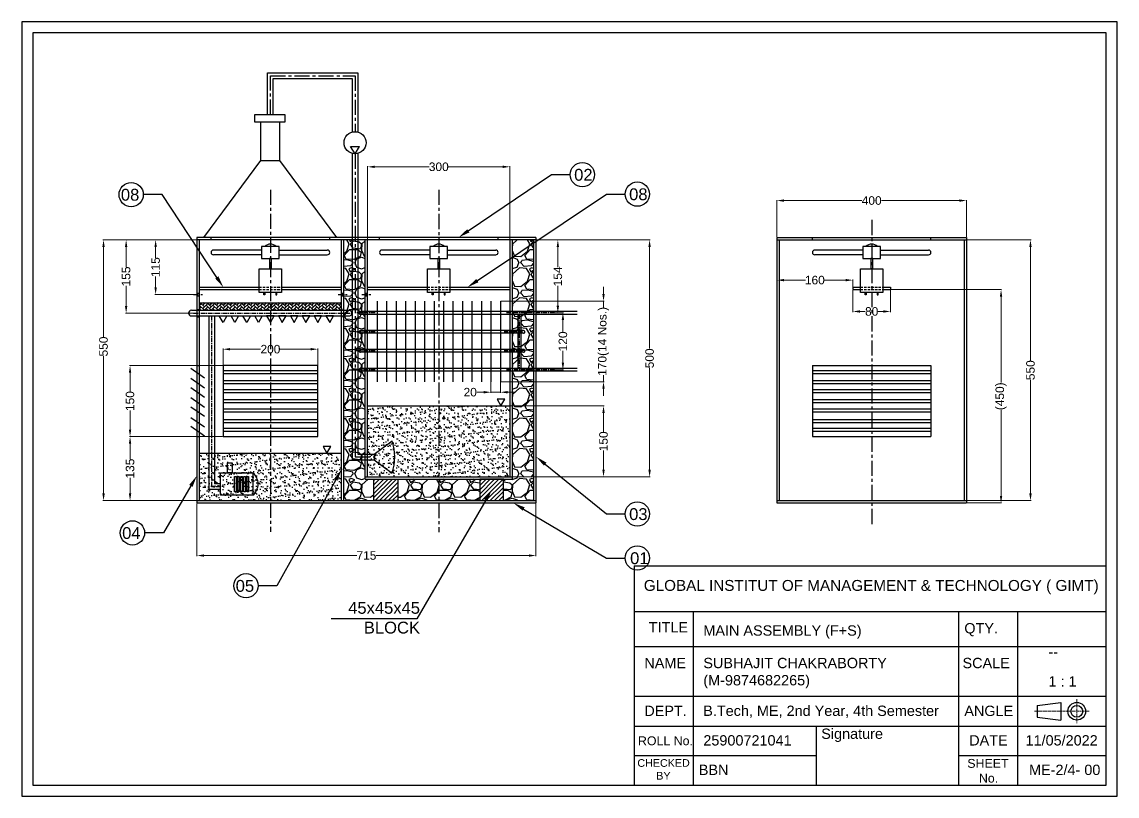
# Model space of a CAD drawing. Header units: millimetres. Extents: x 215 to 15965, y -6575 to 857.
# Drawn here: x 237 to 2546, y -2839 to -1206 of the extents above; entities that cross this region are included whole.
import ezdxf
from ezdxf import colors
from ezdxf.entities.mleader import LeaderData, LeaderLine
from ezdxf.math import Vec2, Vec3

# ---------------------------------------------------------------- set-up
doc = ezdxf.new("R2010")
doc.units = ezdxf.units.MM
for name, pattern in [('CENTER', [50.8, 31.75, -6.35, 6.35, -6.35]), ('HIDDEN', [9.525, 6.35, -3.175]), ('JIS_02_2.0', [3, 2, -1])]:
    doc.linetypes.add(name, pattern=pattern)
doc.styles.get("Standard").update_dxf_attribs({"font": 'arial.ttf'})
doc.dimstyles.new('BIJU SP. D-LINE', dxfattribs={"dimtxt": 6, "dimasz": 5.5, "dimexe": 1.25, "dimexo": 1, "dimtad": 0, "dimdec": 0, "dimdsep": 46, "dimtxsty": 'Standard', "dimcen": 2.5, "dimclrd": 200, "dimclre": 200, "dimclrt": 256, "dimadec": 0, "dimazin": 0, "dimtm": 1e-09, "dimtfac": 1, "dimtdec": 0, "dimtmove": 0, "dimatfit": 3, "dimfxl": 0, "dimlwd": 13, "dimlwe": 13, "dimarcsym": 0})

# ---------------------------------------------------------------- blocks, each defined once
blk = doc.blocks.new('*D523')
at = {"color": 200, "lineweight": 13, "transparency": 16777216}
for p, q in [((1321.6, -1665.3), (1561.5, -1665.3)), ((1560.2, -1680.3), (1560.2, -1894.8)), ((1560.2, -2150.3), (1560.2, -1935.7)), ((1271.6, -2165.3), (1561.5, -2165.3))]:
    blk.add_line(p, q, dxfattribs=at)
at = {"color": 200, "transparency": 16777216}
for points in [[(1557.7, -1680.3), (1562.7, -1680.3), (1560.2, -1665.3)], [(1557.7, -2150.3), (1562.7, -2150.3), (1560.2, -2165.3)]]:
    blk.add_solid(points, dxfattribs=at)
at = {"layer": 'Defpoints', "color": 0, "transparency": 16777216}
for p in [(1320.6, -1665.3), (1270.6, -2165.3), (1560.2, -2165.3)]:
    blk.add_point(p, dxfattribs=at)
at = {"transparency": 16777216, "insert": (1560.2, -1915.3), "char_height": 18, "attachment_point": 5, "rotation": 90}
blk.add_mtext('500', dxfattribs=at)
blk = doc.blocks.new('*D524')
at = {"color": 200, "lineweight": 13, "transparency": 16777216}
for p, q in [((604.6, -1665.3), (407.5, -1665.3)), ((408.7, -1680.3), (408.7, -1869.8)), ((408.7, -2200.3), (408.7, -1910.7)), ((604.6, -2215.3), (407.5, -2215.3))]:
    blk.add_line(p, q, dxfattribs=at)
at = {"color": 200, "transparency": 16777216}
for points in [[(406.2, -1680.3), (411.2, -1680.3), (408.7, -1665.3)], [(406.2, -2200.3), (411.2, -2200.3), (408.7, -2215.3)]]:
    blk.add_solid(points, dxfattribs=at)
at = {"layer": 'Defpoints', "color": 0, "transparency": 16777216}
for p in [(605.6, -1665.3), (408.7, -2215.3), (605.6, -2215.3)]:
    blk.add_point(p, dxfattribs=at)
at = {"transparency": 16777216, "insert": (408.7, -1890.3), "char_height": 18, "attachment_point": 5, "rotation": 90}
blk.add_mtext('550', dxfattribs=at)
blk = doc.blocks.new('*D525')
at = {"color": 200, "lineweight": 13, "transparency": 16777216}
for p, q in [((1320.6, -2216.3), (1320.6, -2332.5)), ((605.6, -2221.3), (605.6, -2332.5)), ((620.6, -2331.2), (942.6, -2331.2)), ((1305.6, -2331.2), (983.6, -2331.2))]:
    blk.add_line(p, q, dxfattribs=at)
at = {"color": 200, "transparency": 16777216}
for points in [[(620.6, -2328.7), (620.6, -2333.7), (605.6, -2331.2)], [(1305.6, -2328.7), (1305.6, -2333.7), (1320.6, -2331.2)]]:
    blk.add_solid(points, dxfattribs=at)
at = {"layer": 'Defpoints', "color": 0, "transparency": 16777216}
for p in [(1320.6, -2215.3), (605.6, -2220.3), (1320.6, -2331.2)]:
    blk.add_point(p, dxfattribs=at)
at = {"transparency": 16777216, "insert": (963.1, -2331.2), "char_height": 18, "attachment_point": 5}
blk.add_mtext('715', dxfattribs=at)
blk = doc.blocks.new('*D526')
at = {"color": 200, "lineweight": 13, "transparency": 16777216}
for p, q in [((965.6, -1664.3), (965.6, -1510)), ((980.6, -1511.3), (1095.1, -1511.3)), ((1250.6, -1511.3), (1136, -1511.3)), ((1265.6, -1664.3), (1265.6, -1510))]:
    blk.add_line(p, q, dxfattribs=at)
at = {"color": 200, "transparency": 16777216}
for points in [[(980.6, -1508.8), (980.6, -1513.8), (965.6, -1511.3)], [(1250.6, -1508.8), (1250.6, -1513.8), (1265.6, -1511.3)]]:
    blk.add_solid(points, dxfattribs=at)
at = {"layer": 'Defpoints', "color": 0, "transparency": 16777216}
for p in [(1265.6, -1511.3), (965.6, -1665.3), (1265.6, -1665.3)]:
    blk.add_point(p, dxfattribs=at)
at = {"transparency": 16777216, "insert": (1115.6, -1511.3), "char_height": 18, "attachment_point": 5}
blk.add_mtext('300', dxfattribs=at)
blk = doc.blocks.new('*D527')
at = {"color": 200, "lineweight": 13, "transparency": 16777216}
for p, q in [((604.6, -1665.3), (517.2, -1665.3)), ((518.5, -1680.3), (518.5, -1703.2)), ((518.5, -1765.6), (518.5, -1742.7)), ((597.7, -1780.6), (517.2, -1780.6))]:
    blk.add_line(p, q, dxfattribs=at)
at = {"color": 200, "transparency": 16777216}
for points in [[(516, -1680.3), (521, -1680.3), (518.5, -1665.3)], [(516, -1765.6), (521, -1765.6), (518.5, -1780.6)]]:
    blk.add_solid(points, dxfattribs=at)
at = {"layer": 'Defpoints', "color": 0, "transparency": 16777216}
for p in [(605.6, -1665.3), (518.5, -1780.6), (598.7, -1780.6)]:
    blk.add_point(p, dxfattribs=at)
at = {"transparency": 16777216, "insert": (518.5, -1722.9), "char_height": 18, "attachment_point": 5, "rotation": 90}
blk.add_mtext('115', dxfattribs=at)
blk = doc.blocks.new('*D528')
at = {"color": 200, "lineweight": 13, "transparency": 16777216}
for p, q in [((529.6, -1665.3), (455.1, -1665.3)), ((456.3, -1680.3), (456.3, -1722.9)), ((456.3, -1804.9), (456.3, -1762.3)), ((604.6, -1819.9), (455.1, -1819.9))]:
    blk.add_line(p, q, dxfattribs=at)
at = {"color": 200, "transparency": 16777216}
for points in [[(453.8, -1680.3), (458.8, -1680.3), (456.3, -1665.3)], [(453.8, -1804.9), (458.8, -1804.9), (456.3, -1819.9)]]:
    blk.add_solid(points, dxfattribs=at)
at = {"layer": 'Defpoints', "color": 0, "transparency": 16777216}
for p in [(530.6, -1665.3), (456.3, -1819.9), (605.6, -1819.9)]:
    blk.add_point(p, dxfattribs=at)
at = {"transparency": 16777216, "insert": (456.3, -1742.6), "char_height": 18, "attachment_point": 5, "rotation": 90}
blk.add_mtext('155', dxfattribs=at)
blk = doc.blocks.new('*D529')
at = {"color": 200, "lineweight": 13, "transparency": 16777216}
for p, q in [((1360.3, -1665.3), (1368, -1665.3)), ((1366.7, -1680.3), (1366.7, -1722.7)), ((1366.7, -1804.5), (1366.7, -1762)), ((1360.3, -1819.5), (1368, -1819.5))]:
    blk.add_line(p, q, dxfattribs=at)
at = {"color": 200, "transparency": 16777216}
for points in [[(1364.2, -1680.3), (1369.2, -1680.3), (1366.7, -1665.3)], [(1364.2, -1804.5), (1369.2, -1804.5), (1366.7, -1819.5)]]:
    blk.add_solid(points, dxfattribs=at)
at = {"layer": 'Defpoints', "color": 0, "transparency": 16777216}
for p in [(1359.3, -1665.3), (1359.3, -1819.5), (1366.7, -1819.5)]:
    blk.add_point(p, dxfattribs=at)
at = {"transparency": 16777216, "insert": (1366.7, -1742.4), "char_height": 18, "attachment_point": 5, "rotation": 90}
blk.add_mtext('154', dxfattribs=at)
blk = doc.blocks.new('*D530')
at = {"color": 200, "lineweight": 13, "transparency": 16777216}
for p, q in [((1463, -1779.6), (1463, -1764.6)), ((1246.6, -1794.6), (1464.3, -1794.6)), ((1463, -1794.6), (1463, -1808)), ((1463, -1964.5), (1463, -1951)), ((1246.6, -1964.5), (1464.3, -1964.5)), ((1463, -1979.5), (1463, -1994.5))]:
    blk.add_line(p, q, dxfattribs=at)
at = {"color": 200, "transparency": 16777216}
for points in [[(1460.5, -1779.6), (1465.5, -1779.6), (1463, -1794.6)], [(1460.5, -1979.5), (1465.5, -1979.5), (1463, -1964.5)]]:
    blk.add_solid(points, dxfattribs=at)
at = {"layer": 'Defpoints', "color": 0, "transparency": 16777216}
for p in [(1245.6, -1794.6), (1245.6, -1964.5), (1463, -1964.5)]:
    blk.add_point(p, dxfattribs=at)
at = {"transparency": 16777216, "insert": (1463, -1879.5), "char_height": 18, "attachment_point": 5, "rotation": 90}
blk.add_mtext('170(14 Nos.)', dxfattribs=at)
blk = doc.blocks.new('*D531')
at = {"color": 200, "lineweight": 13, "transparency": 16777216}
for p, q in [((1266.6, -2015.3), (1464.3, -2015.3)), ((1463, -2030.3), (1463, -2070.6)), ((1463, -2150.3), (1463, -2109.9)), ((1271.6, -2165.3), (1464.3, -2165.3))]:
    blk.add_line(p, q, dxfattribs=at)
at = {"color": 200, "transparency": 16777216}
for points in [[(1460.5, -2030.3), (1465.5, -2030.3), (1463, -2015.3)], [(1460.5, -2150.3), (1465.5, -2150.3), (1463, -2165.3)]]:
    blk.add_solid(points, dxfattribs=at)
at = {"layer": 'Defpoints', "color": 0, "transparency": 16777216}
for p in [(1265.6, -2015.3), (1270.6, -2165.3), (1463, -2165.3)]:
    blk.add_point(p, dxfattribs=at)
at = {"transparency": 16777216, "insert": (1463, -2090.3), "char_height": 18, "attachment_point": 5, "rotation": 90}
blk.add_mtext('150', dxfattribs=at)
blk = doc.blocks.new('*D537')
at = {"color": 200, "lineweight": 13, "transparency": 16777216}
for p, q in [((1988.7, -1771.3), (1988.7, -1817.7)), ((2068.3, -1771.3), (2068.3, -1817.7)), ((2003.7, -1816.4), (2015, -1816.4)), ((2053.3, -1816.4), (2042, -1816.4))]:
    blk.add_line(p, q, dxfattribs=at)
at = {"color": 200, "transparency": 16777216}
for points in [[(2003.7, -1813.9), (2003.7, -1818.9), (1988.7, -1816.4)], [(2053.3, -1813.9), (2053.3, -1818.9), (2068.3, -1816.4)]]:
    blk.add_solid(points, dxfattribs=at)
at = {"layer": 'Defpoints', "color": 0, "transparency": 16777216}
for p in [(1988.7, -1770.3), (2068.3, -1770.3), (2068.3, -1816.4)]:
    blk.add_point(p, dxfattribs=at)
at = {"transparency": 16777216, "insert": (2028.5, -1816.4), "char_height": 18, "attachment_point": 5}
blk.add_mtext('80', dxfattribs=at)
blk = doc.blocks.new('*D538')
at = {"color": 200, "lineweight": 13, "transparency": 16777216}
for p, q in [((1828.5, -1764.8), (1828.5, -1749)), ((1843.5, -1750.3), (1889, -1750.3)), ((1973.7, -1750.3), (1928.2, -1750.3)), ((1988.7, -1764.3), (1988.7, -1749))]:
    blk.add_line(p, q, dxfattribs=at)
at = {"color": 200, "transparency": 16777216}
for points in [[(1843.5, -1747.8), (1843.5, -1752.8), (1828.5, -1750.3)], [(1973.7, -1747.8), (1973.7, -1752.8), (1988.7, -1750.3)]]:
    blk.add_solid(points, dxfattribs=at)
at = {"layer": 'Defpoints', "color": 0, "transparency": 16777216}
for p in [(1988.7, -1750.3), (1828.5, -1765.8), (1988.7, -1765.3)]:
    blk.add_point(p, dxfattribs=at)
at = {"transparency": 16777216, "insert": (1908.6, -1750.3), "char_height": 18, "attachment_point": 5}
blk.add_mtext('160', dxfattribs=at)
blk = doc.blocks.new('*D539')
at = {"color": 200, "lineweight": 13, "transparency": 16777216}
for p, q in [((2066.8, -1770.3), (2302.5, -1770.3)), ((2301.3, -1785.3), (2301.3, -1966.5)), ((2301.3, -2205.3), (2301.3, -2024)), ((2229.5, -2220.3), (2302.5, -2220.3))]:
    blk.add_line(p, q, dxfattribs=at)
at = {"color": 200, "transparency": 16777216}
for points in [[(2298.8, -1785.3), (2303.8, -1785.3), (2301.3, -1770.3)], [(2298.8, -2205.3), (2303.8, -2205.3), (2301.3, -2220.3)]]:
    blk.add_solid(points, dxfattribs=at)
at = {"layer": 'Defpoints', "color": 0, "transparency": 16777216}
for p in [(2065.8, -1770.3), (2228.5, -2220.3), (2301.3, -2220.3)]:
    blk.add_point(p, dxfattribs=at)
at = {"transparency": 16777216, "insert": (2301.3, -1995.3), "char_height": 18, "attachment_point": 5, "rotation": 90}
blk.add_mtext('(450)', dxfattribs=at)
blk = doc.blocks.new('*D540')
at = {"color": 200, "lineweight": 13, "transparency": 16777216}
for p, q in [((2229.5, -1665.3), (2364.6, -1665.3)), ((2363.4, -1680.3), (2363.4, -1919.8)), ((2363.4, -2200.3), (2363.4, -1960.7)), ((2229.5, -2215.3), (2364.6, -2215.3))]:
    blk.add_line(p, q, dxfattribs=at)
at = {"color": 200, "transparency": 16777216}
for points in [[(2360.9, -1680.3), (2365.9, -1680.3), (2363.4, -1665.3)], [(2360.9, -2200.3), (2365.9, -2200.3), (2363.4, -2215.3)]]:
    blk.add_solid(points, dxfattribs=at)
at = {"layer": 'Defpoints', "color": 0, "transparency": 16777216}
for p in [(2228.5, -1665.3), (2228.5, -2215.3), (2363.4, -2215.3)]:
    blk.add_point(p, dxfattribs=at)
at = {"transparency": 16777216, "insert": (2363.4, -1940.3), "char_height": 18, "attachment_point": 5, "rotation": 90}
blk.add_mtext('550', dxfattribs=at)
blk = doc.blocks.new('*D541')
at = {"color": 200, "lineweight": 13, "transparency": 16777216}
for p, q in [((1828.5, -1659.3), (1828.5, -1581.3)), ((1843.5, -1582.5), (2007.7, -1582.5)), ((2213.5, -1582.5), (2049.3, -1582.5)), ((2228.5, -1659.3), (2228.5, -1581.3))]:
    blk.add_line(p, q, dxfattribs=at)
at = {"color": 200, "transparency": 16777216}
for points in [[(1843.5, -1580), (1843.5, -1585), (1828.5, -1582.5)], [(2213.5, -1580), (2213.5, -1585), (2228.5, -1582.5)]]:
    blk.add_solid(points, dxfattribs=at)
at = {"layer": 'Defpoints', "color": 0, "transparency": 16777216}
for p in [(2228.5, -1582.5), (1828.5, -1660.3), (2228.5, -1660.3)]:
    blk.add_point(p, dxfattribs=at)
at = {"transparency": 16777216, "insert": (2028.5, -1582.5), "char_height": 18, "attachment_point": 5}
blk.add_mtext('400', dxfattribs=at)
blk = doc.blocks.new('*D543')
at = {"color": 200, "lineweight": 13, "transparency": 16777216}
for p, q in [((1225.6, -1965.5), (1225.6, -1987.9)), ((1245.6, -1965.5), (1245.6, -1987.9)), ((1210.6, -1986.7), (1195.6, -1986.7)), ((1245.6, -1986.7), (1225.6, -1986.7)), ((1260.6, -1986.7), (1275.6, -1986.7))]:
    blk.add_line(p, q, dxfattribs=at)
at = {"color": 200, "transparency": 16777216}
for points in [[(1210.6, -1984.2), (1210.6, -1989.2), (1225.6, -1986.7)], [(1260.6, -1984.2), (1260.6, -1989.2), (1245.6, -1986.7)]]:
    blk.add_solid(points, dxfattribs=at)
at = {"layer": 'Defpoints', "color": 0, "transparency": 16777216}
for p in [(1225.6, -1964.5), (1245.6, -1964.5), (1245.6, -1986.7)]:
    blk.add_point(p, dxfattribs=at)
at = {"transparency": 16777216, "insert": (1181.9, -1986.7), "char_height": 18, "attachment_point": 5}
blk.add_mtext('20', dxfattribs=at)
blk = doc.blocks.new('*D544')
at = {"color": 200, "lineweight": 13, "transparency": 16777216}
for p, q in [((660.6, -1929.4), (660.6, -1894.8)), ((675.6, -1896), (739.9, -1896)), ((845.6, -1896), (781.2, -1896)), ((860.6, -1929.4), (860.6, -1894.8))]:
    blk.add_line(p, q, dxfattribs=at)
at = {"color": 200, "transparency": 16777216}
for points in [[(675.6, -1893.5), (675.6, -1898.5), (660.6, -1896)], [(845.6, -1893.5), (845.6, -1898.5), (860.6, -1896)]]:
    blk.add_solid(points, dxfattribs=at)
at = {"layer": 'Defpoints', "color": 0, "transparency": 16777216}
for p in [(860.6, -1896), (660.6, -1930.4), (860.6, -1930.4)]:
    blk.add_point(p, dxfattribs=at)
at = {"transparency": 16777216, "insert": (760.6, -1896), "char_height": 18, "attachment_point": 5}
blk.add_mtext('200', dxfattribs=at)
blk = doc.blocks.new('*D545')
at = {"color": 200, "lineweight": 13, "transparency": 16777216}
for p, q in [((659.6, -1930.4), (463.3, -1930.4)), ((464.6, -1945.4), (464.6, -1985.8)), ((464.6, -2065.4), (464.6, -2025.1)), ((659.6, -2080.4), (463.3, -2080.4))]:
    blk.add_line(p, q, dxfattribs=at)
at = {"color": 200, "transparency": 16777216}
for points in [[(462.1, -1945.4), (467.1, -1945.4), (464.6, -1930.4)], [(462.1, -2065.4), (467.1, -2065.4), (464.6, -2080.4)]]:
    blk.add_solid(points, dxfattribs=at)
at = {"layer": 'Defpoints', "color": 0, "transparency": 16777216}
for p in [(660.6, -1930.4), (464.6, -2080.4), (660.6, -2080.4)]:
    blk.add_point(p, dxfattribs=at)
at = {"transparency": 16777216, "insert": (464.6, -2005.4), "char_height": 18, "attachment_point": 5, "rotation": 90}
blk.add_mtext('150', dxfattribs=at)
blk = doc.blocks.new('*D546')
at = {"color": 200, "lineweight": 13, "transparency": 16777216}
for p, q in [((659.6, -2080.4), (463.3, -2080.4)), ((464.6, -2095.4), (464.6, -2128.1)), ((464.6, -2200.3), (464.6, -2167.6)), ((604.6, -2215.3), (463.3, -2215.3))]:
    blk.add_line(p, q, dxfattribs=at)
at = {"color": 200, "transparency": 16777216}
for points in [[(462.1, -2095.4), (467.1, -2095.4), (464.6, -2080.4)], [(462.1, -2200.3), (467.1, -2200.3), (464.6, -2215.3)]]:
    blk.add_solid(points, dxfattribs=at)
at = {"layer": 'Defpoints', "color": 0, "transparency": 16777216}
for p in [(660.6, -2080.4), (464.6, -2215.3), (605.6, -2215.3)]:
    blk.add_point(p, dxfattribs=at)
at = {"transparency": 16777216, "insert": (464.6, -2147.8), "char_height": 18, "attachment_point": 5, "rotation": 90}
blk.add_mtext('135', dxfattribs=at)
blk = doc.blocks.new('*D569')
at = {"color": 200, "lineweight": 13, "transparency": 16777216}
for p, q in [((1369, -1819.5), (1378.7, -1819.5)), ((1377.4, -1834.5), (1377.4, -1859.8)), ((1377.4, -1924.5), (1377.4, -1899.1)), ((1360.3, -1939.5), (1378.7, -1939.5))]:
    blk.add_line(p, q, dxfattribs=at)
at = {"color": 200, "transparency": 16777216}
for points in [[(1374.9, -1834.5), (1379.9, -1834.5), (1377.4, -1819.5)], [(1374.9, -1924.5), (1379.9, -1924.5), (1377.4, -1939.5)]]:
    blk.add_solid(points, dxfattribs=at)
at = {"layer": 'Defpoints', "color": 0, "transparency": 16777216}
for p in [(1368, -1819.5), (1359.3, -1939.5), (1377.4, -1939.5)]:
    blk.add_point(p, dxfattribs=at)
at = {"transparency": 16777216, "insert": (1377.4, -1879.5), "char_height": 18, "attachment_point": 5, "rotation": 90}
blk.add_mtext('120', dxfattribs=at)
blk = doc.blocks.new('A$C096A11DD')
for p, q in [((664, 250), (664, 12)), ((664, 250), (1176, 250)), ((1176, 12), (1176, 204)), ((1176, 200), (664, 200)), ((728, 200), (728, 12)), ((1016, 200), (1016, 12)), ((1080, 200), (1080, 12)), ((1176, 162.1), (664, 162.1)), ((1176, 108), (664, 108)), ((1101.4, 98.4), (1127, 101.6)), ((1101.4, 98.4), (1101.4, 85.6)), ((1127, 101.6), (1127, 82.4)), ((1101.4, 85.6), (1127, 82.4)), ((664, 76), (1176, 76)), ((862.1, 12), (862.1, 76)), ((664, 44), (862.1, 44)), ((1016, 44), (1176, 44)), ((664, 12), (1176, 12))]:
    blk.add_line(p, q)
at = {"color": 6, "linetype": 'CENTER', "lineweight": 13, "ltscale": 0.1}
for p, q in [((1144.3, 105), (1144.3, 79)), ((1098.5, 92), (1157.8, 92))]:
    blk.add_line(p, q, dxfattribs=at)
at = {"color": 0}
for points in [[(1188, 0), (1188, 840), (0, 840), (0, 0)], [(1176, 12), (1176, 828), (12, 828), (12, 12)]]:
    blk.add_lwpolyline(points, close=True, dxfattribs=at)
for radius in [9.6, 6.4]:
    blk.add_circle((1144.3, 92), radius)
at = {"attachment_point": 1}
for s, width, insert, char_height in [('GLOBAL INSTITUT OF MANAGEMENT & TECHNOLOGY ( GIMT)', 597.904, (674.6, 234.5), 11.84), ('TITLE', 256, (680, 188.8), 11.2), ('MAIN ASSEMBLY (F+S)', 183.652, (739.2, 185.3), 11.2), ('QTY.', 160, (1022.3, 187.7), 11.2), ('--', 160, (1113.6, 162.1), 11.2), ('NAME', 160, (675.2, 150), 11.2), ('SUBHAJIT CHAKRABORTY (M-9874682265)', 230.767, (739.2, 150), 11.2), (' SCALE', 160, (1016, 150), 11.2), ('1 : 1', 160, (1113.6, 130.1), 11.2), ('DEPT.', 160, (675.2, 98.1), 11.2), ('B.Tech, ME, 2nd Year, 4th Semester ', 499.147, (739.1, 98.2), 11.2), ('ANGLE', 160, (1022.3, 98.1), 11.2), ('Signature ', 160, (867.1, 73.3), 11.2), ('ROLL No.', 160, (668.3, 64.8), 9.6), ('25900721041', 160, (739.2, 66.1), 11.2), ('DATE', 160, (1027.6, 66.1), 11.2), ('11/05/2022', 160, (1088.7, 66.1), 11.2), ('\\pi-17.774;CHECKED\\P\\pi2.7621;BY', 20.087, (685.4, 40.1), 8.32), ('\\pi-14.14871,t110.65129;SHEET \\P\\pi-1.56917,t123.23083;No.', 15.544, (1039.7, 40.3), 9.6), ('BBN', 160, (734.3, 34.1), 11.2), ('ME-2/4- 00', 160, (1092.5, 34.1), 11.2)]:
    blk.add_mtext_dynamic_manual_height_columns(s, width=width, gutter_width=12.5, heights=[0], dxfattribs=dict(at, insert=insert, char_height=char_height))

msp = doc.modelspace()

# ---------------------------------------------------------------- hatches: boundary and pattern name
h = msp.add_hatch()
h.set_pattern_fill('GRAVEL', color=30, scale=2.5)
h.paths.add_polyline_path([(979, -2215.3), (979, -2170.3), (960.6, -2170.3), (960.6, -1665.3), (915.6, -1665.3), (915.6, -2215.3)])
h.paths.add_polyline_path([(1252.1, -2170.3), (1252.1, -2215.3), (1315.6, -2215.3), (1315.6, -1665.3), (1270.6, -1665.3), (1270.6, -2170.3)])
h.paths.add_polyline_path([(1202.1, -2215.3), (1202.1, -2170.3), (1029, -2170.3), (1029, -2215.3)])
at = {"true_color": 0xf8d731}
h = msp.add_hatch(dxfattribs=at)
h.set_pattern_fill('AR-HBONE', color=40, scale=0.05)
h.paths.add_polyline_path([(760.6, -1797.9), (610.6, -1797.9), (610.6, -1813.9), (760.6, -1813.9)])
h.paths.add_polyline_path([(910.6, -1797.9), (760.6, -1797.9), (760.6, -1813.9), (910.6, -1813.9)])
h = msp.add_hatch()
h.set_pattern_fill('AR-SAND', color=4, scale=0.3)
h.paths.add_polyline_path([(965.6, -2015.3), (965.6, -2165.3), (1265.6, -2165.3), (1265.6, -2015.3)])
h = msp.add_hatch()
h.set_pattern_fill('AR-SAND', color=4, scale=0.3)
h.paths.add_polyline_path([(760.6, -2115.3), (610.6, -2115.3), (610.6, -2215.3), (760.6, -2215.3)])
h.paths.add_polyline_path([(910.6, -2115.3), (760.6, -2115.3), (760.6, -2215.3), (910.6, -2215.3)])
h = msp.add_hatch()
h.set_pattern_fill('ANSI31', color=3, scale=2)
h.paths.add_polyline_path([(1029, -2170.3), (979, -2170.3), (979, -2215.3), (1029, -2215.3)])
h.paths.add_polyline_path([(1252.1, -2170.3), (1202.1, -2170.3), (1202.1, -2215.3), (1252.1, -2215.3)])

# ---------------------------------------------------------------- linework, layer by layer
at = {"color": 3}
for p, q in [((754.6, -1400.8), (754.6, -1313.3)), ((754.6, -1313.3), (945, -1313.3)), ((945, -1313.3), (945, -1437.3)), ((766.6, -1400.8), (766.6, -1325.3)), ((766.6, -1325.3), (933, -1325.3)), ((933, -1325.3), (933, -1437.3)), ((933, -1483.6), (933, -2129.2)), ((945, -1483.6), (945, -2117.2)), ((593.9, -1813.9), (926.4, -1813.9)), ((1407.1, -1816.5), (950.6, -1816.5)), ((1407.1, -1822.5), (950.6, -1822.5)), ((1282.3, -1822.4), (1282.3, -1856.4)), ((1288.3, -1822.4), (1288.3, -1856.4)), ((593.9, -1825.9), (926.4, -1825.9)), ((630.4, -1825.9), (630.4, -2192.1)), ((642.4, -1825.9), (642.4, -2180.1)), ((1294.4, -1856.5), (950.6, -1856.5)), ((1294.4, -1862.5), (950.6, -1862.5)), ((1282.3, -1862.5), (1282.3, -1896.5)), ((1288.3, -1862.5), (1288.3, -1896.5)), ((1294.4, -1896.5), (950.6, -1896.5)), ((1294.4, -1902.5), (950.6, -1902.5)), ((1282.3, -1902.4), (1282.3, -1936.4)), ((1288.3, -1902.4), (1288.3, -1936.4)), ((1407.1, -1936.5), (950.6, -1936.5)), ((1407.1, -1942.5), (950.6, -1942.5)), ((945, -2117.2), (979.4, -2117.2)), ((933, -2129.2), (979.4, -2129.2)), ((655, -2192.1), (630.4, -2192.1)), ((655, -2180.1), (642.4, -2180.1))]:
    msp.add_line(p, q, dxfattribs=at)
at = {"color": 1, "linetype": 'CENTER'}
for p, q in [((760.6, -1400.8), (760.6, -1319.3)), ((760.6, -1319.3), (939, -1319.3)), ((939, -1319.3), (939, -1437.3)), ((939, -1483.6), (939, -2123.2)), ((760.6, -1559.7), (760.6, -2281.4)), ((1115.6, -1560), (1115.6, -2281.7)), ((2028.5, -1623.4), (2028.5, -2266.9)), ((939, -2123.2), (979.4, -2123.2))]:
    msp.add_line(p, q, dxfattribs=at)
for p, q in [((740.7, -1498.2), (740.7, -1417.3)), ((780.4, -1498.2), (780.4, -1417.3)), ((939, -1483.6), (929.8, -1468.7)), ((929.8, -1468.7), (948.2, -1468.7)), ((939, -1483.6), (948.2, -1468.7)), ((620.3, -1660.3), (740.7, -1498.2)), ((740.7, -1498.2), (780.4, -1498.2)), ((900.8, -1660.3), (780.4, -1498.2)), ((605.6, -1660.3), (605.6, -2220.3)), ((1320.6, -1660.3), (605.6, -1660.3)), ((1320.6, -1660.3), (1320.6, -2220.3)), ((1828.5, -1660.3), (2228.5, -1660.3)), ((1828.5, -1660.3), (1828.5, -2220.3)), ((2228.5, -1660.3), (2228.5, -2220.3)), ((1320.6, -1665.3), (605.6, -1665.3)), ((610.6, -1665.3), (610.6, -2215.3)), ((910.6, -2215.3), (910.6, -1665.3)), ((915.6, -2215.3), (915.6, -1665.3)), ((960.6, -2170.3), (960.6, -1665.3)), ((965.6, -2165.3), (965.6, -1665.3)), ((1265.6, -1665.3), (1265.6, -2165.3)), ((1270.6, -1665.3), (1270.6, -2170.3)), ((1315.6, -1665.3), (1315.6, -2215.3)), ((1828.5, -1665.3), (2228.5, -1665.3)), ((1833.5, -1665.3), (1833.5, -2215.3)), ((2223.5, -1665.3), (2223.5, -2215.3)), ((741.8, -1686.9), (640.6, -1686.9)), ((741.8, -1696.9), (640.6, -1696.9)), ((779.3, -1686.9), (880.6, -1686.9)), ((779.3, -1696.9), (880.6, -1696.9)), ((1096.8, -1686.9), (995.6, -1686.9)), ((1096.8, -1696.9), (995.6, -1696.9)), ((1134.3, -1686.9), (1235.6, -1686.9)), ((1134.3, -1696.9), (1235.6, -1696.9)), ((2009.7, -1686.9), (1908.5, -1686.9)), ((2009.7, -1696.9), (1908.5, -1696.9)), ((2047.3, -1686.9), (2148.5, -1686.9)), ((2047.3, -1696.9), (2148.5, -1696.9)), ((610.6, -1765.3), (737, -1765.3)), ((610.6, -1770.3), (737, -1770.3)), ((784.1, -1765.3), (910.6, -1765.3)), ((784.1, -1770.3), (910.6, -1770.3)), ((965.6, -1765.3), (1092, -1765.3)), ((965.6, -1770.3), (1092, -1770.3)), ((1139.1, -1765.3), (1265.6, -1765.3)), ((1139.1, -1770.3), (1265.6, -1770.3)), ((1988.7, -1765.3), (2004.9, -1765.3)), ((1988.7, -1765.3), (1988.7, -1770.3)), ((1988.7, -1770.3), (2004.9, -1770.3)), ((2052.1, -1765.3), (2068.3, -1765.3)), ((2052.1, -1770.3), (2068.3, -1770.3)), ((2068.3, -1765.3), (2068.3, -1770.3)), ((985.6, -1794.6), (985.6, -1964.5)), ((1005.6, -1794.6), (1005.6, -1964.5)), ((1025.6, -1794.6), (1025.6, -1964.5)), ((1045.6, -1794.6), (1045.6, -1964.5)), ((1065.6, -1794.6), (1065.6, -1964.5)), ((1085.6, -1794.6), (1085.6, -1964.5)), ((1105.6, -1794.6), (1105.6, -1964.5)), ((1125.6, -1794.6), (1125.6, -1964.5)), ((1145.6, -1794.6), (1145.6, -1964.5)), ((1165.6, -1794.6), (1165.6, -1964.5)), ((1185.6, -1794.6), (1185.6, -1964.5)), ((1205.6, -1794.6), (1205.6, -1964.5)), ((1225.6, -1794.6), (1225.6, -1964.5)), ((1245.6, -1794.6), (1245.6, -1964.5)), ((592.9, -1936.3), (621.8, -1956.6)), ((605.6, -1930.4), (610.6, -1930.4)), ((660.6, -1930.4), (660.6, -2080.4)), ((860.6, -1930.4), (660.6, -1930.4)), ((860.6, -2080.4), (860.6, -1930.4)), ((1903.5, -1930.7), (2153.5, -1930.7)), ((1903.5, -1930.7), (1903.5, -2080.4)), ((2153.5, -1930.7), (2153.5, -2080.4)), ((592.9, -1957.3), (621.8, -1977.6)), ((660.6, -1940.7), (860.6, -1940.7)), ((660.6, -1947), (860.6, -1947)), ((660.6, -1961.7), (860.6, -1961.7)), ((1903.5, -1940.7), (2153.5, -1940.7)), ((1903.5, -1947), (2153.5, -1947)), ((1903.5, -1961.7), (2153.5, -1961.7)), ((592.9, -1976.7), (621.8, -1997)), ((660.6, -1968), (860.6, -1968)), ((660.6, -1981.2), (860.6, -1981.2)), ((1903.5, -1968), (2153.5, -1968)), ((1903.5, -1981.2), (2153.5, -1981.2)), ((592.9, -1997.7), (621.8, -2018)), ((660.6, -1987.5), (860.6, -1987.5)), ((660.6, -2002.2), (860.6, -2002.2)), ((660.6, -2008.5), (860.6, -2008.5)), ((1903.5, -1987.5), (2153.5, -1987.5)), ((1903.5, -2002.2), (2153.5, -2002.2)), ((1903.5, -2008.5), (2153.5, -2008.5)), ((592.9, -2017.2), (621.8, -2037.4)), ((660.6, -2021.6), (860.6, -2021.6)), ((660.6, -2027.9), (860.6, -2027.9)), ((1903.5, -2021.6), (2153.5, -2021.6)), ((1903.5, -2027.9), (2153.5, -2027.9)), ((592.9, -2039.7), (621.8, -2059.9)), ((660.6, -2044.1), (860.6, -2044.1)), ((660.6, -2050.4), (860.6, -2050.4)), ((1903.5, -2044.1), (2153.5, -2044.1)), ((1903.5, -2050.4), (2153.5, -2050.4)), ((592.9, -2058.2), (621.8, -2078.4)), ((660.6, -2062.6), (860.6, -2062.6)), ((660.6, -2068.9), (860.6, -2068.9)), ((1903.5, -2062.6), (2153.5, -2062.6)), ((1903.5, -2068.9), (2153.5, -2068.9)), ((605.6, -2080.4), (610.6, -2080.4)), ((660.6, -2080.4), (860.6, -2080.4)), ((979.4, -2117.2), (1017.3, -2089.1)), ((1903.5, -2080.4), (2153.5, -2080.4)), ((979.4, -2117.2), (979.4, -2129.2)), ((979.4, -2129.2), (1017.3, -2157.3)), ((960.6, -2165.3), (1270.6, -2165.3)), ((960.6, -2170.3), (1270.6, -2170.3)), ((605.6, -2215.3), (1320.6, -2215.3)), ((1828.5, -2215.3), (2228.5, -2215.3)), ((605.6, -2220.3), (1320.6, -2220.3)), ((1828.5, -2220.3), (2228.5, -2220.3))]:
    msp.add_line(p, q)
at = {"color": 6, "linetype": 'JIS_02_2.0', "ltscale": 1.6}
for p, q in [((635.6, -1665.3), (635.6, -1660.3)), ((885.6, -1665.3), (885.6, -1660.3)), ((990.6, -1665.3), (990.6, -1660.3)), ((1240.6, -1665.3), (1240.6, -1660.3)), ((1903.5, -1665.3), (1903.5, -1660.3)), ((2153.5, -1665.3), (2153.5, -1660.3)), ((605.6, -1778.1), (610.6, -1778.1)), ((910.6, -1778.1), (915.6, -1778.1)), ((960.6, -1778.1), (965.6, -1778.1)), ((605.6, -1783.1), (610.6, -1783.1)), ((910.6, -1783.1), (915.6, -1783.1)), ((960.6, -1783.1), (965.6, -1783.1)), ((605.6, -1812.4), (610.6, -1812.4)), ((915.6, -1812.4), (910.6, -1812.4)), ((605.6, -1827.4), (610.6, -1827.4)), ((915.6, -1827.4), (910.6, -1827.4))]:
    msp.add_line(p, q, dxfattribs=at)
at = {"color": 6, "linetype": 'HIDDEN', "ltscale": 0.8}
for p, q in [((737, -1765.3), (784.1, -1765.3)), ((737, -1770.3), (784.1, -1770.3)), ((1092, -1765.3), (1139.1, -1765.3)), ((1092, -1770.3), (1139.1, -1770.3)), ((2004.9, -1765.3), (2052.1, -1765.3)), ((2004.9, -1770.3), (2052.1, -1770.3))]:
    msp.add_line(p, q, dxfattribs=at)
at = {"color": 1, "linetype": 'CENTER', "ltscale": 0.3}
for p, q in [((598.7, -1780.6), (617.5, -1780.6)), ((903.7, -1780.6), (922.5, -1780.6)), ((953.7, -1780.6), (972.5, -1780.6)), ((598.7, -1819.9), (934.5, -1819.9)), ((981.5, -1819.5), (943.1, -1819.5)), ((1359.3, -1819.5), (1258.1, -1819.5)), ((1285.3, -1822.4), (1285.3, -1856.4)), ((636.4, -1825.9), (636.4, -2186.1)), ((981.5, -1859.5), (943.1, -1859.5)), ((1292, -1859.5), (1253.6, -1859.5)), ((1285.3, -1862.5), (1285.3, -1896.5)), ((981.5, -1899.5), (943.1, -1899.5)), ((1292, -1899.5), (1253.6, -1899.5)), ((1285.3, -1902.4), (1285.3, -1936.4)), ((981.5, -1939.5), (943.1, -1939.5)), ((981.5, -1939.5), (943.1, -1939.5)), ((1359.3, -1939.5), (1258.1, -1939.5)), ((655, -2186.1), (636.4, -2186.1))]:
    msp.add_line(p, q, dxfattribs=at)
at = {"color": 40, "true_color": 0xf8d731}
msp.add_line((610.6, -1797.9), (910.6, -1797.9), dxfattribs=at)
at = {"color": 4}
for p, q in [((965.6, -2015.3), (1265.6, -2015.3)), ((610.6, -2115.3), (910.6, -2115.3))]:
    msp.add_line(p, q, dxfattribs=at)
for points in [[(728, -1400.8), (791.2, -1400.8), (791.2, -1417.3), (728, -1417.3)], [(741.8, -1704.7), (779.3, -1704.7), (779.3, -1679.1), (741.8, -1679.1)], [(1096.8, -1704.7), (1134.3, -1704.7), (1134.3, -1679.1), (1096.8, -1679.1)], [(2009.7, -1704.7), (2047.3, -1704.7), (2047.3, -1679.1), (2009.7, -1679.1)], [(758.4, -1726.3), (762.7, -1726.3), (762.7, -1704.7), (758.4, -1704.7)], [(1113.4, -1726.3), (1117.7, -1726.3), (1117.7, -1704.7), (1113.4, -1704.7)], [(2026.4, -1726.3), (2030.6, -1726.3), (2030.6, -1704.7), (2026.4, -1704.7)], [(737, -1726.3), (784.1, -1726.3), (784.1, -1776.6), (737, -1776.6)], [(1092, -1726.3), (1139.1, -1726.3), (1139.1, -1776.6), (1092, -1776.6)], [(2004.9, -1726.3), (2052.1, -1726.3), (2052.1, -1776.6), (2004.9, -1776.6)], [(746.9, -1776.6), (749.1, -1776.6), (749.1, -1781.6), (746.9, -1781.6)], [(774.2, -1776.6), (772, -1776.6), (772, -1781.6), (774.2, -1781.6)], [(1101.9, -1776.6), (1104.1, -1776.6), (1104.1, -1781.6), (1101.9, -1781.6)], [(1129.2, -1776.6), (1127, -1776.6), (1127, -1781.6), (1129.2, -1781.6)], [(2014.8, -1776.6), (2017, -1776.6), (2017, -1781.6), (2014.8, -1781.6)], [(2042.2, -1776.6), (2040, -1776.6), (2040, -1781.6), (2042.2, -1781.6)]]:
    msp.add_lwpolyline(points, close=True)
at = {"color": 3}
for points in [[(660.6, -1839.7), (652.6, -1825.9), (668.5, -1825.9)], [(685.6, -1839.7), (677.6, -1825.9), (693.5, -1825.9)], [(710.6, -1839.7), (702.6, -1825.9), (718.5, -1825.9)], [(735.6, -1839.7), (727.6, -1825.9), (743.5, -1825.9)], [(760.6, -1839.7), (768.5, -1825.9), (752.6, -1825.9)], [(785.6, -1839.7), (793.5, -1825.9), (777.6, -1825.9)], [(810.6, -1839.7), (818.5, -1825.9), (802.6, -1825.9)], [(835.6, -1839.7), (843.5, -1825.9), (827.6, -1825.9)], [(860.6, -1839.7), (868.5, -1825.9), (852.6, -1825.9)], [(885.6, -1839.7), (893.5, -1825.9), (877.6, -1825.9)], [(669.9, -2135.5), (679.7, -2135.5), (679.7, -2156.4), (669.9, -2156.4)], [(655, -2156.4), (723.6, -2156.4), (723.6, -2203.7), (655, -2203.7)], [(685.1, -2164.8), (688.3, -2164.8), (688.3, -2197), (685.1, -2197)], [(691.7, -2164.8), (695, -2164.8), (695, -2197), (691.7, -2197)], [(698.2, -2164.8), (701.4, -2164.8), (701.4, -2197), (698.2, -2197)], [(704.8, -2164.8), (708, -2164.8), (708, -2197), (704.8, -2197)], [(711.3, -2164.8), (714.5, -2164.8), (714.5, -2197), (711.3, -2197)], [(979, -2170.3), (1029, -2170.3), (1029, -2215.3), (979, -2215.3)], [(1252.1, -2170.3), (1202.1, -2170.3), (1202.1, -2215.3), (1252.1, -2215.3)]]:
    msp.add_lwpolyline(points, close=True, dxfattribs=at)
at = {"color": 4}
for points in [[(1246.8, -2015.3), (1254.7, -2001.5), (1238.8, -2001.5)], [(879.9, -2115.3), (887.8, -2101.5), (872, -2101.5)]]:
    msp.add_lwpolyline(points, close=True, dxfattribs=at)
for centre, radius in [((939, -1460.5), 23.2), ((1418.3, -1527.8), 25.6), ((467, -1569.9), 25.6), ((1534.2, -1568.9), 25.6), ((1534.2, -2243.5), 25.6), ((469.7, -2283.4), 25.6), ((1534.2, -2336.5), 25.6), ((709.1, -2394.9), 25.6)]:
    msp.add_circle(centre, radius)
for centre, radius, start, end in [((760.6, -1691.9), 17.6, 46.7416, 133.2584), ((1115.6, -1691.9), 17.6, 46.7416, 133.2584), ((2028.5, -1691.9), 17.6, 46.7416, 133.2584), ((640.6, -1691.9), 5, 90, 270), ((880.6, -1691.9), 5, 270, 90), ((995.6, -1691.9), 5, 90, 270), ((1235.6, -1691.9), 5, 270, 90), ((1908.5, -1691.9), 5, 90, 270), ((2148.5, -1691.9), 5, 270, 90), ((910, -2123.2), 112.6, 342.3865, 17.6135)]:
    msp.add_arc(centre, radius, start, end)
at = {"color": 3}
for centre, radius, start, end in [((593.9, -1819.9), 6, 90, 270), ((926.4, -1819.9), 6, 270, 92.4349), ((950.6, -1819.5), 3, 90, 273.0101), ((950.6, -1859.5), 3, 90, 273.0101), ((1294.4, -1859.5), 3, 266.9899, 90), ((950.6, -1899.5), 3, 90, 273.0101), ((1294.4, -1899.5), 3, 266.9899, 90), ((950.6, -1939.5), 3, 90, 273.0101), ((703.9, -2180.1), 30.7, 309.7211, 50.2789)]:
    msp.add_arc(centre, radius, start, end, dxfattribs=at)

# ---------------------------------------------------------------- block references
at = {"xscale": 1.944, "yscale": 1.944, "zscale": 1.944}
msp.add_blockref('A$C096A11DD', (236.5, -2838.6), dxfattribs=at)

# ---------------------------------------------------------------- texts
at = {"char_height": 25}
for s, width, insert, attachment_point in [('02', 42.736, (1401.1, -1515.6), 1), ('08', 42.736, (484.1, -1557.7), 3), ('08', 42.736, (1517, -1556.7), 1), ('03', 42.736, (1517, -2231.3), 1), ('04', 42.736, (486.8, -2271.2), 3), ('01', 42.736, (1519.1, -2324.3), 1), ('05', 42.736, (726.2, -2382.7), 3), ('\\A1;45x45x45 BLOCK', 215.378, (1076, -2429), 3)]:
    msp.add_mtext_dynamic_manual_height_columns(s, width=width, gutter_width=12.5, heights=[0], dxfattribs=dict(at, insert=insert, attachment_point=attachment_point))

# ---------------------------------------------------------------- dimensions: what is measured, and where the dimension line sits
for base, p1, p2, picture, middle in [((1265.6, -1511.3), (965.6, -1665.3), (1265.6, -1665.3), '*D526', (1115.6, -1511.3)), ((2228.5, -1582.5), (1828.5, -1660.3), (2228.5, -1660.3), '*D541', (2028.5, -1582.5)), ((1988.7, -1750.3), (1828.5, -1765.8), (1988.7, -1765.3), '*D538', (1908.6, -1750.3)), ((860.6, -1896), (660.6, -1930.4), (860.6, -1930.4), '*D544', (760.6, -1896))]:
    dim = msp.add_linear_dim(base=base, p1=p1, p2=p2, dimstyle='BIJU SP. D-LINE', override={"dimtxt": 18, "dimasz": 15})
    dim.commit()
    dim.dimension.update_dxf_attribs({"geometry": picture, "text_midpoint": middle})
dim = msp.add_linear_dim(base=(408.7, -2215.3), p1=(605.6, -1665.3), p2=(605.6, -2215.3), angle=90, dimstyle='BIJU SP. D-LINE', override={"dimtxt": 18, "dimasz": 15})
dim.commit()
dim.dimension.update_dxf_attribs({"geometry": '*D524', "text_midpoint": (408.7, -1890.3), "dimtype": 160})
for base, p1, p2, picture, middle in [((456.3, -1819.9), (530.6, -1665.3), (605.6, -1819.9), '*D528', (456.3, -1742.6)), ((518.5, -1780.6), (605.6, -1665.3), (598.7, -1780.6), '*D527', (518.5, -1722.9)), ((1560.2, -2165.3), (1320.6, -1665.3), (1270.6, -2165.3), '*D523', (1560.2, -1915.3)), ((1366.7, -1819.5), (1359.3, -1665.3), (1359.3, -1819.5), '*D529', (1366.7, -1742.4)), ((2363.4, -2215.3), (2228.5, -1665.3), (2228.5, -2215.3), '*D540', (2363.4, -1940.3)), ((1377.4, -1939.5), (1368, -1819.5), (1359.3, -1939.5), '*D569', (1377.4, -1879.5)), ((464.6, -2080.4), (660.6, -1930.4), (660.6, -2080.4), '*D545', (464.6, -2005.4)), ((1463, -2165.3), (1265.6, -2015.3), (1270.6, -2165.3), '*D531', (1463, -2090.3)), ((464.6, -2215.3), (660.6, -2080.4), (605.6, -2215.3), '*D546', (464.6, -2147.8))]:
    dim = msp.add_linear_dim(base=base, p1=p1, p2=p2, angle=90, dimstyle='BIJU SP. D-LINE', override={"dimtxt": 18, "dimasz": 15})
    dim.commit()
    dim.dimension.update_dxf_attribs({"geometry": picture, "text_midpoint": middle})
for base, p1, p2, text, picture, middle in [((1463, -1964.5), (1245.6, -1794.6), (1245.6, -1964.5), '<>(14 Nos.)', '*D530', (1463, -1879.5)), ((2301.3, -2220.3), (2065.8, -1770.3), (2228.5, -2220.3), '(<>)', '*D539', (2301.3, -1995.3))]:
    dim = msp.add_linear_dim(base=base, p1=p1, p2=p2, angle=90, text=text, dimstyle='BIJU SP. D-LINE', override={"dimtxt": 18, "dimasz": 15})
    dim.commit()
    dim.dimension.update_dxf_attribs({"geometry": picture, "text_midpoint": middle})
for base, p1, p2, picture, middle in [((2068.3, -1816.4), (1988.7, -1770.3), (2068.3, -1770.3), '*D537', (2028.5, -1816.4)), ((1245.6, -1986.7), (1225.6, -1964.5), (1245.6, -1964.5), '*D543', (1181.9, -1986.7)), ((1320.6, -2331.2), (605.6, -2220.3), (1320.6, -2215.3), '*D525', (963.1, -2331.2))]:
    dim = msp.add_linear_dim(base=base, p1=p1, p2=p2, dimstyle='BIJU SP. D-LINE', override={"dimtxt": 18, "dimasz": 15})
    dim.commit()
    dim.dimension.update_dxf_attribs({"geometry": picture, "text_midpoint": middle, "dimtype": 160})

# ---------------------------------------------------------------- leaders
ml = msp.add_multileader_mtext('Standard')
ml.set_content('', color=256)
ml.set_leader_properties(color=6)
ml.build(insert=Vec2(0, 0))
ml.multileader.update_dxf_attribs({"arrow_head_size": 25})
ctx = ml.context
ctx.base_point, ctx.arrow_head_size, ctx.plane_origin = Vec3(1392.7, -1527.8), 25, Vec3(1157.2, -1452.6)
notes = []
notes.append((ctx, [(0, (1, 1, 0), (1353.1, -1527.8), (1, 0), 39.5, [(0, [(1157.2, -1660.3)], 0, [])])]))
ctx.mtext.insert, ctx.mtext.flow_direction = Vec3(1394.7, -1525.8), 5
ml = msp.add_multileader_mtext('Standard')
ml.set_content('', color=256)
ml.set_leader_properties(color=6)
ml.build(insert=Vec2(0, 0))
ml.multileader.update_dxf_attribs({"arrow_head_size": 25})
ctx = ml.context
ctx.base_point, ctx.arrow_head_size, ctx.plane_origin = Vec3(488.6, -1569.9), 25, Vec3(685.2, -1492.9)
ctx.text_align_type = 2
notes.append((ctx, [(0, (1, 1, 0), (532.1, -1569.9), (-1, 0), 39.5, [(0, [(661.3, -1765.3)], 0, [])])]))
ctx.mtext.insert, ctx.mtext.alignment, ctx.mtext.flow_direction = Vec3(490.6, -1567.9), 3, 5
ml = msp.add_multileader_mtext('Standard')
ml.set_content('', color=256)
ml.set_leader_properties(color=6)
ml.build(insert=Vec2(0, 0))
ml.multileader.update_dxf_attribs({"arrow_head_size": 25})
ctx = ml.context
ctx.base_point, ctx.arrow_head_size, ctx.plane_origin = Vec3(1508.5, -1568.9), 25, Vec3(1273.1, -1452.6)
notes.append((ctx, [(0, (1, 1, 0), (1469, -1568.9), (1, 0), 39.5, [(0, [(1176.2, -1765.3)], 0, [])])]))
ctx.mtext.insert, ctx.mtext.flow_direction = Vec3(1510.5, -1566.9), 5
ml = msp.add_multileader_mtext('Standard')
ml.set_content('', color=256)
ml.set_leader_properties(color=6)
ml.build(insert=Vec2(0, 0))
ml.multileader.update_dxf_attribs({"arrow_head_size": 25})
ctx = ml.context
ctx.base_point, ctx.arrow_head_size, ctx.plane_origin = Vec3(1508.5, -2243.5), 25, Vec3(1273.1, -2127.2)
notes.append((ctx, [(0, (1, 1, 0), (1469, -2243.5), (1, 0), 39.5, [(0, [(1320.6, -2122.6)], 0, [])])]))
ctx.mtext.insert, ctx.mtext.flow_direction = Vec3(1510.5, -2241.5), 5
ml = msp.add_multileader_mtext('Standard')
ml.set_content('', color=256)
ml.set_leader_properties(color=6)
ml.build(insert=Vec2(0, 0))
ml.multileader.update_dxf_attribs({"arrow_head_size": 25})
ctx = ml.context
ctx.base_point, ctx.arrow_head_size, ctx.plane_origin = Vec3(491.3, -2283.4), 25, Vec3(653, -2167.2)
ctx.text_align_type = 2
notes.append((ctx, [(0, (1, 1, 0), (534.8, -2283.4), (-1, 0), 39.5, [(0, [(605.6, -2162.6)], 0, [])])]))
ctx.mtext.insert, ctx.mtext.alignment, ctx.mtext.flow_direction = Vec3(493.3, -2281.4), 3, 5
ml = msp.add_multileader_mtext('Standard')
ml.set_content('', color=256)
ml.set_leader_properties(color=6)
ml.build(insert=Vec2(0, 0))
ml.multileader.update_dxf_attribs({"arrow_head_size": 25})
ctx = ml.context
ctx.base_point, ctx.arrow_head_size, ctx.plane_origin = Vec3(730.7, -2394.9), 25, Vec3(970.2, -2278.6)
ctx.text_align_type = 2
notes.append((ctx, [(0, (1, 1, 0), (774.2, -2394.9), (-1, 0), 39.5, [(0, [(910.6, -2149.5)], 0, [])])]))
ctx.mtext.insert, ctx.mtext.alignment, ctx.mtext.flow_direction = Vec3(732.7, -2392.9), 3, 5
ml = msp.add_multileader_mtext('Standard')
ml.set_content('', color=256)
ml.set_leader_properties(color=6)
ml.build(insert=Vec2(0, 0))
ml.multileader.update_dxf_attribs({"arrow_head_size": 25})
ctx = ml.context
ctx.base_point, ctx.arrow_head_size, ctx.plane_origin = Vec3(884.5, -2464.6), 25, Vec3(1265, -2285)
ctx.text_align_type = 2
notes.append((ctx, [(0, (1, 1, 0), (1069.1, -2464.6), (-1, 0), 180.6, [(0, [(1227.1, -2192.8)], 0, [])])]))
ctx.mtext.insert, ctx.mtext.alignment, ctx.mtext.flow_direction = Vec3(886.5, -2462.6), 3, 5
ml = msp.add_multileader_mtext('Standard')
ml.set_content('', color=256)
ml.set_leader_properties(color=6)
ml.build(insert=Vec2(0, 0))
ml.multileader.update_dxf_attribs({"arrow_head_size": 25})
ctx = ml.context
ctx.base_point, ctx.arrow_head_size, ctx.plane_origin = Vec3(1508.5, -2336.5), 25, Vec3(1273.1, -2220.3)
notes.append((ctx, [(0, (1, 1, 0), (1469, -2336.5), (1, 0), 39.5, [(0, [(1273.1, -2220.3)], 0, [])])]))
ctx.mtext.insert, ctx.mtext.flow_direction = Vec3(1510.5, -2334.5), 5
for ctx, leaders in notes:
    for number, flags, end, landing, length, lines in leaders:
        leader = LeaderData()
        leader.index, (leader.has_last_leader_line, leader.has_dogleg_vector, leader.attachment_direction) = number, flags
        leader.last_leader_point, leader.dogleg_vector, leader.dogleg_length = Vec3(end), Vec3(landing), length
        for number, points, colour, breaks in lines:
            line = LeaderLine()
            line.index, line.vertices, line.color, line.breaks = number, Vec3.list(points), colors.encode_raw_color(colour), breaks
            leader.lines.append(line)
        ctx.leaders.append(leader)

doc.saveas('drawing.dxf')
